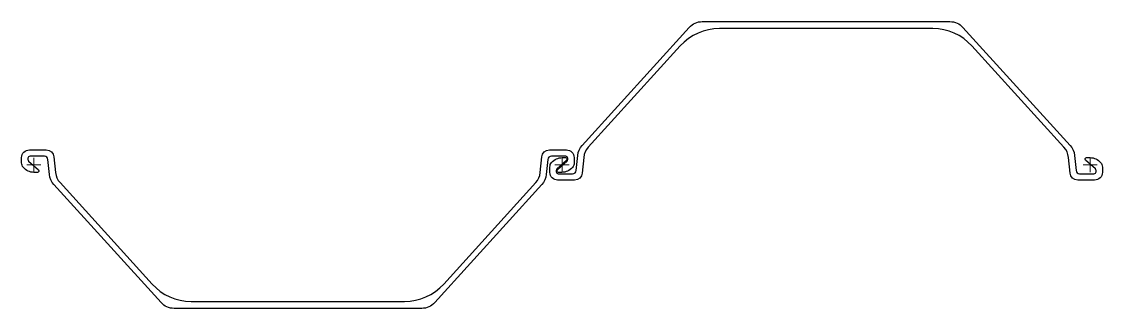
# Model space of a CAD drawing. Header units: millimetres. Extents: x -84 to 1450, y 221 to 629.
import ezdxf

# ---------------------------------------------------------------- set-up
doc = ezdxf.new("R2010")
doc.units = ezdxf.units.MM
doc.layers.add('ref', color=4, linetype='Continuous', lineweight=5)

# ---------------------------------------------------------------- blocks, each defined once
blk = doc.blocks.new('AU14-d')
for points in [[(778.7, -11.6, -0.385312), (767.8, -21.5), (743.8, -21.5, -0.414214), (732.8, -10.5), (732.8, -3, -0.17875), (735.2, 3.5, -0.219232), (750.3, 10.5), (755.1, 10.5, -0.687281), (756.5, 6.8), (742.7, -5.6, 0.212557), (741.8, -7.9), (741.8, -9.5, 0.414214), (744.7, -12.5), (765.1, -12.5, 0.385312), (770.1, -8), (772.3, 13.6, -0.16062), (778.6, 27.9), (930.7, 195.6, -0.211596), (949.2, 203.8), (1300.8, 203.8, -0.211596), (1319.3, 195.6), (1471.4, 27.9, -0.16062), (1477.7, 13.6), (1479.9, -8, 0.385312), (1484.9, -12.5), (1505.2, -12.5, 0.414214), (1508.2, -9.5), (1508.2, -7.9, 0.212557), (1507.3, -5.6), (1493.5, 6.8, -0.687281), (1494.9, 10.5), (1499.7, 10.5, -0.219232), (1514.8, 3.5, -0.17875), (1517.2, -3), (1517.2, -10.5, -0.414214), (1506.2, -21.5), (1482.2, -21.5, -0.385312), (1471.3, -11.6), (1469.1, 10.8, 0.16062), (1462.7, 25.1), (1332, 169.2, 0.211596), (1276.5, 193.8), (973.5, 193.8, 0.211596), (918, 169.2), (787.3, 25.1, 0.16062), (780.9, 10.8)], [(712.7, -25.1, 0.16062), (719.1, -10.8), (721.3, 11.6, -0.385312), (732.2, 21.5), (756.2, 21.5, -0.414214), (767.2, 10.5), (767.2, 3, -0.17875), (764.8, -3.5, -0.219232), (749.7, -10.5), (744.9, -10.5, -0.687281), (743.5, -6.8), (757.3, 5.6, 0.212557), (758.2, 7.9), (758.2, 9.5, 0.414214), (755.2, 12.5), (734.9, 12.5, 0.385312), (729.9, 8), (727.7, -13.6, -0.16062), (721.4, -27.9), (569.3, -195.6, -0.211596), (550.8, -203.8), (199.2, -203.8, -0.211596), (180.7, -195.6), (28.6, -27.9, -0.16062), (22.3, -13.6), (20.1, 8, 0.385312), (15.1, 12.5), (-5.2, 12.5, 0.414214), (-8.2, 9.5), (-8.2, 7.9, 0.212557), (-7.3, 5.6), (6.5, -6.8, -0.687281), (5.1, -10.5), (0.3, -10.5, -0.219232), (-14.8, -3.5, -0.17875), (-17.2, 3), (-17.2, 10.5, -0.414214), (-6.2, 21.5), (17.8, 21.5, -0.385312), (28.7, 11.6), (30.9, -10.8, 0.16062), (37.3, -25.1), (168, -169.2, 0.211596), (223.5, -193.8), (526.5, -193.8, 0.211596), (582, -169.2)]]:
    blk.add_lwpolyline(points, format="xyb", close=True)
at = {"layer": 'ref'}
for p, q in [((10, 0), (-10, 0)), ((0, -10), (0, 10)), ((760, 0), (740, 0)), ((750, -10), (750, 10)), ((1510, 0), (1490, 0)), ((1500, -10), (1500, 10))]:
    blk.add_line(p, q, dxfattribs=at)

msp = doc.modelspace()

# ---------------------------------------------------------------- block references
msp.add_blockref('AU14-d', (-67.1, 424.8))

doc.saveas('drawing.dxf')
